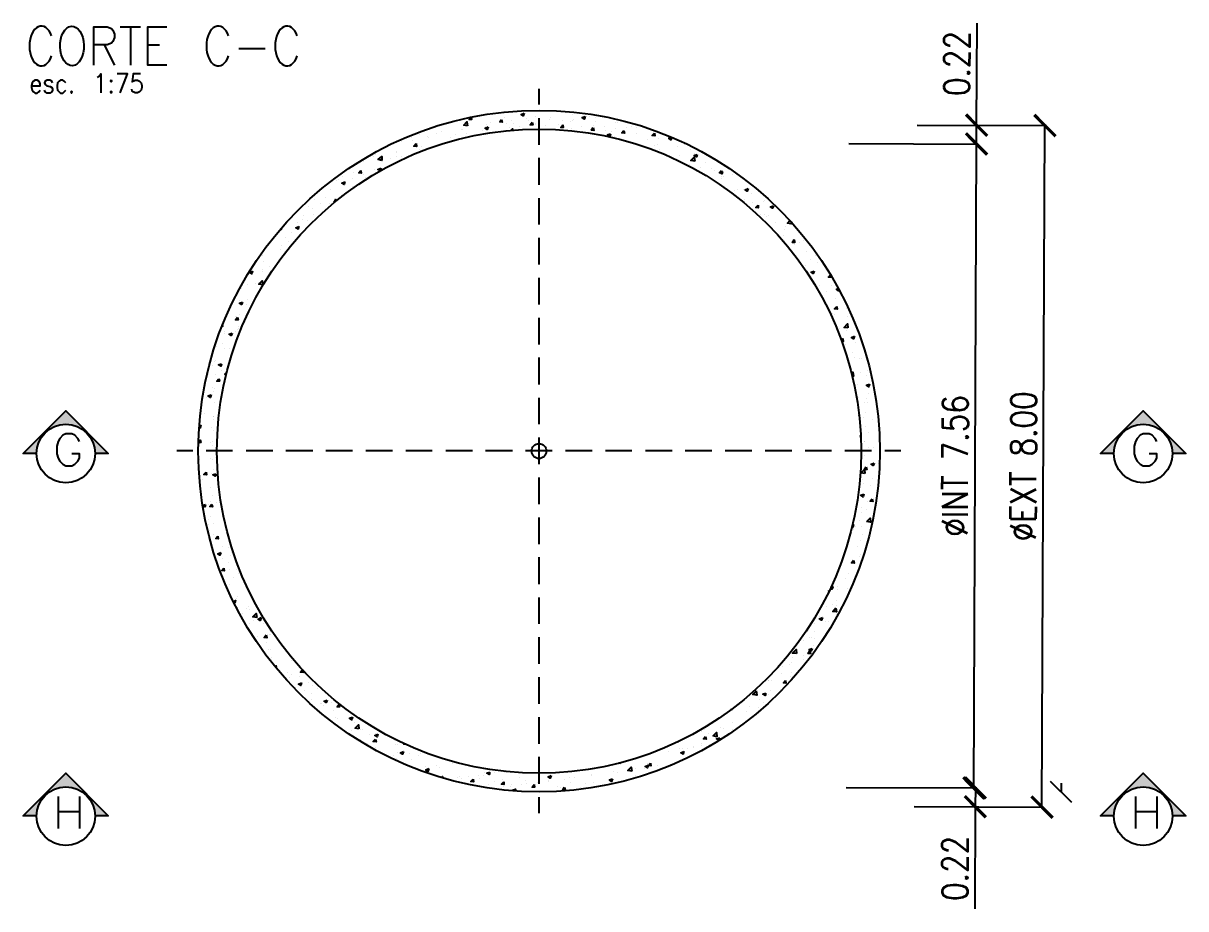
# Model space of a CAD drawing. Extents: x 93 to 1928, y 79 to 574.
# Drawn here: x 1224.5 to 1360.9, y 447.2 to 551.1 of the extents above; entities that cross this region are included whole.
import ezdxf

# ---------------------------------------------------------------- set-up
doc = ezdxf.new("R2010")
doc.units = 0
doc.header["$MEASUREMENT"] = 0
for name, color, linetype in [('Cotas', 1, 'Continuous'), ('PDF2_00-COTAS-PARCIALES', 4, 'Continuous'), ('PDF2_auxiliar', 1, 'Continuous'), ('PDF2_CORTES', 6, 'Continuous'), ('PDF2_HATCH', 1, 'Continuous')]:
    doc.layers.add(name, color=color, linetype=linetype)
doc.layers.add('PDF2_0', color=7, linetype='Continuous', true_color=0x7fbfff)
doc.styles.add('ROMANS', font='ROMANS.SHX', dxfattribs={"width": 0.85})
doc.dimstyles.new('1.10', dxfattribs={"dimtxt": 3, "dimasz": 2.5, "dimexe": 0.18, "dimexo": 0.0625, "dimgap": 0.85, "dimtad": 1, "dimlfac": 0.1, "dimzin": 0, "dimdsep": 46, "dimtxsty": 'ROMANS', "dimblk": 'ARCHTICK', "dimcen": 0.09, "dimclrd": 256, "dimclre": 256, "dimclrt": 2, "dimadec": 0, "dimazin": 0, "dimtfac": 1, "dimtofl": 0, "dimtmove": 0, "dimatfit": 3, "dimfxl": 15, "dimfxlon": 1, "dimtolj": 1, "dimtzin": 0, "dimarcsym": 0})

# ---------------------------------------------------------------- blocks, each defined once
blk = doc.blocks.new('_ArchTick')
at = {"color": 0, "linetype": 'ByBlock', "const_width": 0.15}
blk.add_lwpolyline([(-0.5, -0.5), (0.5, 0.5)], dxfattribs=at)
blk = doc.blocks.new('*D91')
at = {"layer": 'Cotas', "lineweight": -2, "transparency": 16777216}
for p, q in [((1321.34, 537.04), (1336.52, 536.97)), ((1336.02, 461.4), (1336.34, 536.97)), ((1321.02, 461.46), (1336.2, 461.4))]:
    blk.add_line(p, q, dxfattribs=at)
at = {"layer": 'Defpoints', "color": 0, "transparency": 16777216}
for p in [(1287.72, 537.18), (1336.34, 536.97), (1287.4, 461.61)]:
    blk.add_point(p, dxfattribs=at)
at = {"layer": 'Cotas', "lineweight": -2, "transparency": 16777216, "xscale": 2.5, "yscale": 2.5, "zscale": 2.5}
for p, rotation in [((1336.34, 536.97), 89.75529367230575), ((1336.02, 461.4), 269.7552936723058)]:
    blk.add_blockref('_ArchTick', p, dxfattribs=dict(at, rotation=rotation))
at = {"layer": 'Cotas', "color": 2, "transparency": 16777216, "insert": (1333.83, 499.2), "char_height": 3, "attachment_point": 5, "rotation": 89.7553, "style": 'ROMANS'}
blk.add_mtext('\\A1;ØINT 7.56', dxfattribs=at)
blk = doc.blocks.new('*D92')
at = {"layer": 'Cotas', "lineweight": -2, "transparency": 16777216}
for p, q in [((1329.36, 539.2), (1344.54, 539.14)), ((1344.02, 459.16), (1344.36, 539.14)), ((1329.02, 459.23), (1344.2, 459.16))]:
    blk.add_line(p, q, dxfattribs=at)
at = {"layer": 'Defpoints', "color": 0, "transparency": 16777216}
for p in [(1287.73, 539.38), (1344.36, 539.14), (1287.39, 459.41)]:
    blk.add_point(p, dxfattribs=at)
at = {"layer": 'Cotas', "lineweight": -2, "transparency": 16777216, "xscale": 2.5, "yscale": 2.5, "zscale": 2.5}
for p, rotation in [((1344.36, 539.14), 89.75529367230553), ((1344.02, 459.16), 269.7552936723055)]:
    blk.add_blockref('_ArchTick', p, dxfattribs=dict(at, rotation=rotation))
at = {"layer": 'Cotas', "color": 2, "transparency": 16777216, "insert": (1341.84, 499.16), "char_height": 3, "attachment_point": 5, "rotation": 89.7553, "style": 'ROMANS'}
blk.add_mtext('\\A1;ØEXT 8.00', dxfattribs=at)
blk = doc.blocks.new('*D89')
at = {"layer": 'Cotas', "lineweight": -2, "transparency": 16777216}
for p, q in [((1336.08, 461.4), (1336.38, 461.4)), ((1336.2, 461.4), (1336.19, 459.2)), ((1336.07, 459.2), (1336.37, 459.2)), ((1336.19, 459.2), (1336.14, 447.23))]:
    blk.add_line(p, q, dxfattribs=at)
at = {"layer": 'Defpoints', "color": 0, "transparency": 16777216}
for p in [(1336.02, 461.4), (1336.01, 459.2), (1336.19, 459.2)]:
    blk.add_point(p, dxfattribs=at)
at = {"layer": 'Cotas', "lineweight": -2, "transparency": 16777216, "xscale": 2.5, "yscale": 2.5, "zscale": 2.5}
for p, rotation in [((1336.2, 461.4), 89.75529367231326), ((1336.19, 459.2), 269.7552936723132)]:
    blk.add_blockref('_ArchTick', p, dxfattribs=dict(at, rotation=rotation))
at = {"layer": 'Cotas', "color": 2, "transparency": 16777216, "insert": (1333.81, 451.97), "char_height": 3, "attachment_point": 5, "rotation": 89.7553, "style": 'ROMANS'}
blk.add_mtext('\\A1;0.22', dxfattribs=at)
blk = doc.blocks.new('*D90')
at = {"layer": 'Cotas', "lineweight": -2, "transparency": 16777216}
for p, q in [((1336.35, 539.17), (1336.4, 551.14)), ((1336.35, 539.17), (1336.17, 539.17)), ((1336.34, 536.97), (1336.35, 539.17)), ((1336.34, 536.97), (1336.16, 536.97))]:
    blk.add_line(p, q, dxfattribs=at)
at = {"layer": 'Defpoints', "color": 0, "transparency": 16777216}
for p in [(1336.35, 539.17), (1336.35, 539.17), (1336.34, 536.97)]:
    blk.add_point(p, dxfattribs=at)
at = {"layer": 'Cotas', "lineweight": -2, "transparency": 16777216, "xscale": 2.5, "yscale": 2.5, "zscale": 2.5}
for p, rotation in [((1336.35, 539.17), 89.7552936723013), ((1336.34, 536.97), 269.7552936723013)]:
    blk.add_blockref('_ArchTick', p, dxfattribs=dict(at, rotation=rotation))
at = {"layer": 'Cotas', "color": 2, "transparency": 16777216, "insert": (1334.03, 546.42), "char_height": 3, "attachment_point": 5, "rotation": 89.7553, "style": 'ROMANS'}
blk.add_mtext('\\A1;0.22', dxfattribs=at)

msp = doc.modelspace()

# ---------------------------------------------------------------- hatches: boundary and pattern name
at = {"layer": 'PDF2_00-COTAS-PARCIALES', "transparency": 33554559}
for points in [[(1231.027, 504.09), (1229.44, 505.646), (1224.455, 500.661), (1226.01, 500.661), (1226.074, 501.296), (1226.233, 501.899), (1226.518, 502.471), (1226.899, 502.979), (1227.376, 503.392), (1227.915, 503.741), (1228.519, 503.963), (1229.122, 504.09), (1229.757, 504.09), (1230.392, 503.963), (1230.964, 503.741), (1231.503, 503.392), (1231.98, 502.979), (1232.361, 502.471), (1232.647, 501.899), (1232.837, 501.296), (1232.869, 500.661), (1234.425, 500.661), (1233.821, 501.296), (1233.186, 501.899), (1232.615, 502.471), (1232.139, 502.979), (1231.694, 503.392), (1231.376, 503.741), (1231.122, 503.963)], [(1357.464, 504.09), (1355.876, 505.646), (1350.891, 500.661), (1352.447, 500.661), (1352.51, 501.296), (1352.669, 501.899), (1352.955, 502.471), (1353.336, 502.979), (1353.812, 503.392), (1354.352, 503.741), (1354.955, 503.963), (1355.559, 504.09), (1356.194, 504.09), (1356.829, 503.963), (1357.432, 503.741), (1357.972, 503.392), (1358.416, 502.979), (1358.797, 502.471), (1359.083, 501.899), (1359.274, 501.296), (1359.337, 500.661), (1360.893, 500.661), (1360.258, 501.296), (1359.623, 501.899), (1359.083, 502.471), (1358.575, 502.979), (1358.13, 503.392), (1357.813, 503.741)], [(1231.027, 461.542), (1229.44, 463.13), (1227.884, 461.542), (1227.534, 461.193), (1227.185, 460.876), (1226.772, 460.431), (1224.455, 458.113), (1226.01, 458.113), (1226.074, 458.748), (1226.233, 459.352), (1226.518, 459.923), (1226.899, 460.431), (1227.376, 460.876), (1227.915, 461.193), (1228.519, 461.415), (1229.122, 461.542), (1229.757, 461.542), (1230.392, 461.415), (1230.964, 461.193), (1231.503, 460.876), (1231.98, 460.431), (1232.361, 459.923), (1232.647, 459.352), (1232.837, 458.748), (1232.869, 458.113), (1234.425, 458.113), (1233.821, 458.748), (1233.186, 459.352), (1232.615, 459.923), (1232.139, 460.431), (1231.376, 461.193), (1231.122, 461.415)], [(1359.083, 459.923), (1355.876, 463.13), (1354.32, 461.542), (1353.971, 461.193), (1353.622, 460.876), (1353.209, 460.431), (1350.891, 458.113), (1352.447, 458.113), (1352.51, 458.748), (1352.669, 459.352), (1352.955, 459.923), (1353.336, 460.431), (1353.812, 460.876), (1354.352, 461.193), (1354.955, 461.415), (1355.559, 461.542), (1356.194, 461.542), (1356.829, 461.415), (1357.432, 461.193), (1357.972, 460.876), (1358.416, 460.431), (1358.797, 459.923), (1359.083, 459.352), (1359.274, 458.748), (1359.337, 458.113), (1360.893, 458.113), (1360.258, 458.748), (1359.623, 459.352)]]:
    msp.add_hatch(color=256, dxfattribs=at).paths.add_polyline_path(points)

# ---------------------------------------------------------------- linework, layer by layer
at = {"layer": 'PDF2_0', "color": 5, "lineweight": 25}
msp.add_lwpolyline([(1344.985, 462.209), (1347.494, 459.733)], dxfattribs=at)
at = {"layer": 'PDF2_0', "color": 2, "lineweight": 25}
msp.add_lwpolyline([(1346.255, 461.955), (1346.255, 460.971)], dxfattribs=at)
at = {"layer": 'PDF2_00-COTAS-PARCIALES', "color": 7, "lineweight": 25}
for points in [[(1232.742, 546.225), (1232.742, 550.734), (1234.298, 550.734), (1234.806, 550.512), (1234.964, 550.321), (1235.155, 549.876), (1235.155, 549.464), (1234.964, 549.019), (1234.806, 548.797), (1234.298, 548.606), (1232.742, 548.606)], [(1235.822, 550.734), (1238.235, 550.734)], [(1237.028, 550.734), (1237.028, 546.225)], [(1241.315, 546.225), (1239.092, 546.225), (1239.092, 550.734), (1241.315, 550.734)], [(1233.948, 548.606), (1235.155, 546.225)], [(1239.092, 548.606), (1240.458, 548.606)], [(1249.761, 548.162), (1252.841, 548.162)]]:
    msp.add_lwpolyline(points, dxfattribs=at)
at = {"layer": 'PDF2_00-COTAS-PARCIALES', "lineweight": 25}
for points in [[(1225.407, 543.812), (1226.423, 543.812), (1226.423, 544.034), (1226.36, 544.256), (1226.264, 544.352), (1226.106, 544.479), (1225.852, 544.479), (1225.661, 544.352), (1225.502, 544.161), (1225.407, 543.812), (1225.407, 543.621), (1225.502, 543.304), (1225.661, 543.082), (1225.852, 542.955), (1226.106, 542.955), (1226.264, 543.082), (1226.423, 543.304)], [(1227.884, 544.161), (1227.82, 544.352), (1227.566, 544.479), (1227.28, 544.479), (1227.026, 544.352), (1226.963, 544.161), (1227.026, 543.939), (1227.217, 543.812), (1227.63, 543.717), (1227.82, 543.621), (1227.884, 543.399), (1227.884, 543.304), (1227.82, 543.082), (1227.566, 542.955), (1227.28, 542.955), (1227.026, 543.082), (1226.963, 543.304)], [(1229.44, 544.161), (1229.249, 544.352), (1229.09, 544.479), (1228.836, 544.479), (1228.678, 544.352), (1228.487, 544.161), (1228.424, 543.812), (1228.424, 543.621), (1228.487, 543.304), (1228.678, 543.082), (1228.836, 542.955), (1229.09, 542.955), (1229.249, 543.082), (1229.44, 543.304)], [(1233.155, 544.796), (1233.313, 544.891), (1233.567, 545.209), (1233.567, 542.986)], [(1235.822, 542.986), (1236.679, 545.209), (1235.472, 545.209)], [(1238.203, 545.209), (1237.346, 545.209), (1237.251, 544.256), (1237.346, 544.352), (1237.6, 544.479), (1237.854, 544.479), (1238.108, 544.352), (1238.298, 544.161), (1238.362, 543.844), (1238.362, 543.621), (1238.298, 543.304), (1238.108, 543.082), (1237.854, 542.986), (1237.6, 542.986), (1237.346, 543.082), (1237.251, 543.177), (1237.187, 543.399)], [(1226.01, 500.661), (1224.455, 500.661), (1229.44, 505.646), (1234.425, 500.661), (1232.869, 500.661)], [(1352.447, 500.661), (1350.891, 500.661), (1355.876, 505.646), (1360.893, 500.661), (1359.337, 500.661)], [(1226.01, 458.113), (1224.455, 458.113), (1229.44, 463.13), (1234.425, 458.113), (1232.869, 458.113)], [(1352.447, 458.113), (1350.891, 458.113), (1355.876, 463.13), (1360.893, 458.113), (1359.337, 458.113)]]:
    msp.add_lwpolyline(points, dxfattribs=at)
for points in [[(1234.774, 544.479), (1234.679, 544.352), (1234.774, 544.256), (1234.869, 544.352)], [(1230.106, 543.177), (1230.043, 543.082), (1230.106, 542.955), (1230.202, 543.082)], [(1234.774, 543.177), (1234.679, 543.082), (1234.774, 542.986), (1234.869, 543.082)]]:
    msp.add_lwpolyline(points, close=True, dxfattribs=at)
at = {"layer": 'PDF2_00-COTAS-PARCIALES', "color": 6, "lineweight": 25}
for points in [[(1231.059, 502.058), (1230.868, 502.407), (1230.519, 502.788), (1230.17, 502.947), (1229.44, 502.947), (1229.09, 502.788), (1228.741, 502.407), (1228.551, 502.058), (1228.392, 501.518), (1228.392, 500.629), (1228.551, 500.089), (1228.741, 499.74), (1229.09, 499.391), (1229.44, 499.2), (1230.17, 499.2), (1230.519, 499.391), (1230.868, 499.74), (1231.059, 500.089), (1231.059, 500.629), (1230.17, 500.629)], [(1357.495, 502.058), (1357.305, 502.407), (1356.956, 502.788), (1356.606, 502.947), (1355.876, 502.947), (1355.527, 502.788), (1355.178, 502.407), (1354.987, 502.058), (1354.828, 501.518), (1354.828, 500.629), (1354.987, 500.089), (1355.178, 499.74), (1355.527, 499.391), (1355.876, 499.2), (1356.606, 499.2), (1356.956, 499.391), (1357.305, 499.74), (1357.495, 500.089), (1357.495, 500.629), (1356.606, 500.629)], [(1228.551, 460.399), (1228.551, 456.653)], [(1231.059, 460.399), (1231.059, 456.653)], [(1354.987, 460.399), (1354.987, 456.653)], [(1357.495, 460.399), (1357.495, 456.653)], [(1228.551, 458.621), (1231.059, 458.621)], [(1354.987, 458.621), (1357.495, 458.621)]]:
    msp.add_lwpolyline(points, dxfattribs=at)
at = {"layer": 'PDF2_00-COTAS-PARCIALES', "lineweight": 25}
for centre in [(1229.455, 500.645), (1355.892, 500.645), (1229.455, 458.097), (1355.892, 458.097)]:
    msp.add_circle(centre, 3.445, dxfattribs=at)
at = {"layer": 'PDF2_00-COTAS-PARCIALES', "color": 7, "lineweight": 25}
for centre, major_axis, ratio, start_param, end_param in [((1226.578, 548.475), (0.005, 2.332), 0.600742, 5.2437737, 10.47109), ((1230.175, 548.475), (-0.03, 2.326), 0.6039149, 0.2334805, 6.5166658), ((1247.344, 548.475), (0.005, 2.332), 0.600742, 5.2437737, 10.47109), ((1255.409, 548.475), (0.005, 2.332), 0.600742, 5.2437738, 10.47109)]:
    msp.add_ellipse(centre, major_axis=major_axis, ratio=ratio, start_param=start_param, end_param=end_param, dxfattribs=at)
at = {"layer": 'PDF2_auxiliar', "lineweight": 25}
for points in [[(1284.974, 543.463), (1284.974, 541.589)], [(1284.974, 540.002), (1284.974, 536.89)], [(1284.974, 535.334), (1284.974, 532.191)], [(1284.974, 530.635), (1284.974, 527.523)], [(1284.974, 525.967), (1284.974, 522.824)], [(1284.974, 521.268), (1284.974, 518.156)], [(1284.974, 516.569), (1284.974, 513.457)], [(1284.974, 511.901), (1284.974, 508.758)], [(1284.974, 507.202), (1284.974, 504.09)], [(1284.974, 502.534), (1284.974, 499.391)], [(1244.363, 500.947), (1242.49, 500.947)], [(1249.031, 500.947), (1245.919, 500.947)], [(1253.73, 500.947), (1250.618, 500.947)], [(1258.429, 500.947), (1255.286, 500.947)], [(1263.097, 500.947), (1259.985, 500.947)], [(1267.796, 500.947), (1264.653, 500.947)], [(1272.464, 500.947), (1269.352, 500.947)], [(1277.163, 500.947), (1274.051, 500.947)], [(1281.862, 500.947), (1278.719, 500.947)], [(1286.53, 500.947), (1283.418, 500.947)], [(1291.229, 500.947), (1288.086, 500.947)], [(1295.897, 500.947), (1292.785, 500.947)], [(1300.596, 500.947), (1297.484, 500.947)], [(1305.263, 500.947), (1302.152, 500.947)], [(1309.963, 500.947), (1306.851, 500.947)], [(1314.662, 500.947), (1311.519, 500.947)], [(1319.33, 500.947), (1316.218, 500.947)], [(1324.029, 500.947), (1320.885, 500.947)], [(1327.458, 500.947), (1325.585, 500.947)], [(1284.974, 497.835), (1284.974, 494.723)], [(1284.974, 493.136), (1284.974, 490.024)], [(1284.974, 488.468), (1284.974, 485.325)], [(1284.974, 483.769), (1284.974, 480.657)], [(1284.974, 479.101), (1284.974, 475.958)], [(1284.974, 474.402), (1284.974, 471.29)], [(1284.974, 469.703), (1284.974, 466.591)], [(1284.974, 465.035), (1284.974, 461.892)], [(1284.974, 460.336), (1284.974, 458.462)]]:
    msp.add_lwpolyline(points, dxfattribs=at)
msp.add_circle((1284.99, 500.931), 0.873, dxfattribs=at)
at = {"layer": 'PDF2_CORTES', "lineweight": 25}
for radius in [39.992, 37.801]:
    msp.add_circle((1284.99, 500.931), radius, dxfattribs=at)
at = {"layer": 'PDF2_HATCH', "lineweight": 25}
for points in [[(1279.64, 540.478), (1279.64, 540.478)], [(1287.514, 540.732), (1287.514, 540.732)], [(1288.911, 540.478), (1288.911, 540.478)], [(1276.623, 539.652), (1276.623, 539.652)], [(1277.734, 540.224), (1277.734, 540.224)], [(1278.242, 540.224), (1278.242, 540.224)], [(1278.655, 539.081), (1278.655, 539.081)], [(1278.782, 539.208), (1278.782, 539.208)], [(1279.29, 539.525), (1279.29, 539.525)], [(1280.91, 540.097), (1280.91, 540.097)], [(1281.227, 539.43), (1281.227, 539.43)], [(1281.703, 539.716), (1281.703, 539.716)], [(1281.957, 539.43), (1281.957, 539.43)], [(1282.719, 539.081), (1282.719, 539.081)], [(1283.577, 540.002), (1283.577, 540.002)], [(1283.736, 539.748), (1283.736, 539.748)], [(1284.625, 540.224), (1284.625, 540.224)], [(1284.625, 539.335), (1284.625, 539.335)], [(1284.625, 539.303), (1284.625, 539.303)], [(1285.799, 539.113), (1285.799, 539.113)], [(1286.244, 539.875), (1286.244, 539.875)], [(1286.339, 540.129), (1286.339, 540.129)], [(1287.292, 539.208), (1287.292, 539.208)], [(1287.768, 539.748), (1287.768, 539.748)], [(1288.721, 539.621), (1288.721, 539.621)], [(1288.911, 539.748), (1288.911, 539.748)], [(1289.038, 539.906), (1289.038, 539.906)], [(1289.959, 539.081), (1289.959, 539.081)], [(1290.911, 540.16), (1290.911, 540.16)], [(1291.356, 539.144), (1291.356, 539.144)], [(1291.578, 539.652), (1291.578, 539.652)], [(1291.642, 540.129), (1291.642, 540.129)], [(1292.626, 538.986), (1292.626, 538.986)], [(1293.96, 539.525), (1293.96, 539.525)], [(1294.245, 539.525), (1294.245, 539.525)], [(1295.897, 539.017), (1295.897, 539.017)], [(1270.019, 537.715), (1270.019, 537.715)], [(1270.971, 538.033), (1270.971, 538.033)], [(1271.892, 537.906), (1271.892, 537.906)], [(1272.019, 537.684), (1272.019, 537.684)], [(1272.94, 538.223), (1272.94, 538.223)], [(1273.543, 538.382), (1273.543, 538.382)], [(1274.559, 537.779), (1274.559, 537.779)], [(1275.162, 538.096), (1275.162, 538.096)], [(1275.861, 538.732), (1275.861, 538.732)], [(1276.052, 538.732), (1276.052, 538.732)], [(1276.433, 538.255), (1276.433, 538.255)], [(1278.306, 538.509), (1278.306, 538.509)], [(1281.481, 538.922), (1281.481, 538.922)], [(1281.735, 538.605), (1281.862, 538.763), (1281.862, 538.636)], [(1288.848, 538.827), (1288.848, 538.827)], [(1292.753, 538.605), (1292.753, 538.605)], [(1293.547, 538.382), (1293.547, 538.382)], [(1293.896, 537.842), (1293.896, 537.842)], [(1294.023, 538.763), (1294.023, 538.763)], [(1295.293, 538.859), (1295.293, 538.859)], [(1296.468, 538.89), (1296.468, 538.89)], [(1296.468, 538.223), (1296.468, 538.223)], [(1297.96, 538.763), (1297.96, 538.763)], [(1299.008, 537.62), (1299.008, 537.62)], [(1268.876, 537.271), (1268.876, 537.271)], [(1270.114, 537.43), (1270.114, 537.43)], [(1270.908, 536.382), (1270.908, 536.382)], [(1271.225, 536.636), (1271.225, 536.636)], [(1274.813, 537.366), (1274.813, 537.366)], [(1274.813, 537.366), (1274.813, 537.366)], [(1297.738, 537.461), (1297.738, 537.461)], [(1298.595, 536.763), (1298.595, 536.763)], [(1298.945, 536.858), (1298.945, 536.858)], [(1299.167, 536.382), (1299.167, 536.382)], [(1301.263, 536.668), (1301.263, 536.668)], [(1301.548, 537.239), (1301.548, 537.239)], [(1302.088, 536.89), (1302.088, 536.89)], [(1302.723, 536.318), (1302.723, 536.318)], [(1264.399, 534.89), (1264.399, 534.89)], [(1265.415, 535.62), (1265.415, 535.62)], [(1265.573, 535.556), (1265.573, 535.556)], [(1265.796, 535.683), (1265.796, 535.683)], [(1266.653, 534.89), (1266.653, 534.89)], [(1267.542, 535.302), (1267.542, 535.302)], [(1268.241, 535.461), (1268.241, 535.461)], [(1268.304, 536.128), (1268.304, 536.128)], [(1268.304, 536.001), (1268.304, 536.001)], [(1268.812, 535.461), (1268.812, 535.461)], [(1299.58, 535.906), (1299.58, 535.906)], [(1301.485, 535.588), (1301.485, 535.588)], [(1303.295, 535.81), (1303.295, 535.81)], [(1304.025, 535.937), (1304.025, 535.937)], [(1263.16, 533.683), (1263.16, 533.683)], [(1265.732, 534.032), (1265.732, 534.032)], [(1302.66, 534.509), (1302.66, 534.509)], [(1303.993, 534.254), (1303.993, 534.254)], [(1304.565, 534.763), (1304.565, 534.763)], [(1305.2, 534.064), (1305.2, 534.064)], [(1305.613, 533.873), (1305.613, 533.873)], [(1306.502, 534.572), (1306.502, 534.572)], [(1261.192, 532.667), (1261.192, 532.667)], [(1261.477, 532.857), (1261.477, 532.857)], [(1261.922, 533.143), (1261.922, 533.143)], [(1263.097, 532.921), (1263.097, 532.921)], [(1264.399, 533.365), (1264.399, 533.365)], [(1264.589, 533.016), (1264.589, 533.016)], [(1306.406, 533.207), (1306.406, 533.207)], [(1306.438, 532.921), (1306.438, 532.921)], [(1306.66, 533.207), (1306.66, 533.207)], [(1307.645, 533.365), (1307.645, 533.365)], [(1260.493, 531.619), (1260.493, 531.619)], [(1261.763, 530.921), (1261.763, 530.921)], [(1263.097, 532), (1263.097, 532)], [(1307.899, 531.556), (1307.899, 531.556)], [(1308.248, 531.651), (1308.248, 531.651)], [(1308.978, 531.619), (1308.978, 531.619)], [(1309.963, 531.111), (1309.963, 531.111)], [(1257.921, 529.65), (1257.921, 529.65)], [(1258.27, 530.698), (1258.27, 530.698)], [(1258.366, 529.396), (1258.366, 529.396)], [(1258.62, 530.508), (1258.62, 530.508)], [(1259.35, 530.031), (1259.35, 530.031)], [(1259.89, 530.698), (1259.89, 530.698)], [(1260.43, 529.968), (1260.43, 529.968)], [(1260.938, 530.571), (1260.938, 530.571)], [(1260.969, 530.127), (1260.938, 530.158), (1261.16, 530.444), (1261.192, 530.317)], [(1309.105, 530.476), (1309.105, 530.476)], [(1310.09, 530.095), (1310.09, 530.095)], [(1311.328, 530.254), (1311.328, 530.254)], [(1311.487, 530.317), (1311.487, 530.317)], [(1257.286, 528.158), (1257.286, 528.158)], [(1257.318, 528.539), (1257.318, 528.539)], [(1258.556, 528.73), (1258.556, 528.73)], [(1311.01, 528.73), (1311.01, 528.73)], [(1311.423, 528.666), (1311.423, 528.666)], [(1311.646, 528.444), (1311.646, 528.444)], [(1311.9, 528.539), (1311.9, 528.539)], [(1254.619, 526.983), (1254.746, 526.983), (1254.714, 527.11)], [(1255.286, 527.618), (1255.286, 527.618)], [(1256.651, 527.777), (1256.651, 527.777)], [(1257.254, 526.729), (1257.254, 526.729)], [(1257.858, 527.968), (1257.858, 527.968)], [(1312.693, 527.777), (1312.693, 527.777)], [(1313.741, 526.983), (1313.741, 526.983)], [(1313.9, 527.301), (1313.9, 527.301)], [(1314.567, 527.872), (1314.598, 527.618), (1314.154, 527.682), (1314.44, 527.999)], [(1315.011, 527.142), (1315.011, 527.142)], [(1253.635, 525.713), (1253.635, 525.713)], [(1255.222, 525.967), (1255.222, 525.967)], [(1255.635, 525.554), (1255.635, 525.554)], [(1255.984, 526.571), (1255.984, 526.571)], [(1256.302, 525.618), (1256.302, 525.618)], [(1313.709, 526.253), (1313.709, 526.253)], [(1313.836, 525.65), (1313.836, 525.65)], [(1315.011, 525.427), (1314.725, 525.427), (1314.948, 525.713), (1315.011, 525.396)], [(1315.583, 525.427), (1315.583, 525.427)], [(1315.996, 525.681), (1315.996, 525.681)], [(1252.555, 523.935), (1252.555, 523.935)], [(1254.682, 524.602), (1254.682, 524.602)], [(1254.714, 525.046), (1254.714, 525.046)], [(1255.159, 524.316), (1255.159, 524.316)], [(1314.916, 525.142), (1314.916, 525.142)], [(1316.377, 524.348), (1316.377, 524.348)], [(1252.65, 523.173), (1252.65, 523.173)], [(1253.381, 522.633), (1253.381, 522.633)], [(1316.313, 522.697), (1316.313, 522.697)], [(1316.821, 523.395), (1316.821, 523.395)], [(1317.424, 523.872), (1317.424, 523.872)], [(1317.678, 523.014), (1317.678, 523.014)], [(1252.492, 522.252), (1252.492, 522.252)], [(1252.523, 522.062), (1252.523, 522.062)], [(1316.059, 522.443), (1316.059, 522.443)], [(1317.361, 522.062), (1317.361, 522.062)], [(1318.726, 522.347), (1318.726, 522.347)], [(1318.821, 521.395), (1318.821, 521.395)], [(1319.266, 521.554), (1319.298, 521.331), (1318.98, 521.363), (1319.202, 521.617)], [(1250.047, 520.061), (1250.047, 520.061)], [(1250.809, 520.474), (1250.809, 520.474)], [(1251.666, 520.633), (1251.666, 520.633)], [(1252.047, 520.665), (1252.047, 520.665)], [(1252.46, 520.601), (1252.46, 520.601)], [(1317.932, 520.347), (1317.932, 520.347)], [(1319.361, 520.347), (1319.361, 520.347)], [(1319.52, 520.919), (1319.52, 520.919)], [(1320.187, 519.903), (1320.155, 519.744), (1319.901, 519.934), (1320.123, 520.03)], [(1249.856, 518.601), (1249.856, 518.601)], [(1250.745, 518.696), (1250.745, 518.696)], [(1318.758, 519.712), (1318.758, 519.712)], [(1319.774, 518.791), (1319.774, 518.791)], [(1249.793, 518.22), (1249.793, 518.22)], [(1250.682, 518.093), (1250.682, 518.093)], [(1318.694, 518.061), (1318.694, 518.061)], [(1319.457, 517.14), (1319.457, 517.14)], [(1319.711, 517.553), (1319.711, 517.553)], [(1321.044, 517.68), (1321.044, 517.68)], [(1247.76, 515.616), (1247.888, 515.584), (1247.856, 515.838)], [(1249.412, 516.727), (1249.412, 516.727)], [(1249.793, 516.95), (1249.793, 516.95)], [(1250.682, 516.886), (1250.682, 516.886)], [(1319.711, 516.981), (1319.711, 516.981)], [(1321.139, 516.696), (1321.139, 516.696)], [(1248.11, 514.981), (1248.11, 514.981)], [(1248.11, 514.759), (1248.11, 514.759)], [(1249.348, 514.918), (1249.348, 514.918)], [(1249.57, 515.235), (1249.57, 515.235)], [(1249.697, 515.521), (1249.697, 515.521)], [(1249.729, 515.299), (1249.729, 515.299)], [(1320.06, 515.14), (1320.06, 515.14)], [(1320.282, 515.267), (1320.282, 515.267)], [(1321.076, 515.045), (1321.076, 515.045)], [(1247.125, 513.266), (1247.125, 513.266)], [(1247.856, 513.616), (1247.856, 513.616)], [(1320.473, 513.933), (1320.631, 514.124), (1320.695, 513.806), (1320.504, 513.838)], [(1320.727, 513.489), (1320.727, 513.489)], [(1321.012, 513.393), (1321.012, 513.393)], [(1322.124, 513.711), (1322.124, 513.711)], [(1246.776, 512.79), (1246.776, 512.79)], [(1248.046, 512.949), (1248.046, 512.949)], [(1248.713, 512.981), (1248.713, 512.981)], [(1321.743, 512.473), (1321.743, 512.473)], [(1322.06, 511.901), (1322.06, 511.901)], [(1322.632, 511.742), (1322.632, 511.742)], [(1322.822, 511.806), (1322.822, 511.806)], [(1246.713, 510.98), (1246.713, 510.98)], [(1246.871, 511.393), (1246.871, 511.393)], [(1247.062, 511.615), (1247.062, 511.615)], [(1247.729, 510.44), (1247.729, 510.44)], [(1323.489, 510.44), (1323.489, 510.44)], [(1246.141, 509.869), (1246.141, 509.869)], [(1246.998, 509.932), (1246.998, 509.932)], [(1247.316, 509.234), (1247.316, 509.234)], [(1248.269, 509.932), (1248.11, 509.964), (1248.332, 510.186)], [(1321.679, 509.996), (1321.838, 510.186), (1321.901, 509.71), (1321.743, 509.71)], [(1322.663, 510.186), (1322.663, 510.186)], [(1323.426, 509.837), (1323.426, 509.837)], [(1246.649, 508.408), (1246.649, 508.408)], [(1246.744, 507.9), (1246.744, 507.9)], [(1246.935, 508.281), (1246.935, 508.281)], [(1322.409, 508.758), (1322.409, 508.758)], [(1323.426, 508.758), (1323.426, 508.758)], [(1323.616, 507.646), (1323.616, 507.646)], [(1245.982, 507.265), (1245.982, 507.265)], [(1246.871, 506.598), (1246.871, 506.598)], [(1322.473, 507.265), (1322.473, 507.265)], [(1323.171, 506.662), (1323.171, 506.662)], [(1323.394, 507.107), (1323.394, 507.107)], [(1323.521, 506.598), (1323.521, 506.598)], [(1324.442, 506.821), (1324.442, 506.821)], [(1245.76, 505.328), (1245.76, 505.328)], [(1246.808, 504.947), (1246.808, 504.947)], [(1246.84, 505.043), (1246.84, 505.043)], [(1322.536, 505.138), (1322.568, 505.17), (1322.536, 505.074)], [(1322.6, 505.392), (1322.6, 505.392)], [(1323.108, 504.852), (1323.108, 504.852)], [(1323.33, 505.424), (1323.33, 505.424)], [(1245.093, 503.836), (1245.316, 503.931), (1245.22, 503.614), (1245.062, 503.709)], [(1246.522, 503.741), (1246.522, 503.741)], [(1246.84, 504.662), (1246.84, 504.662)], [(1323.267, 503.773), (1323.267, 503.773)], [(1324.124, 504.63), (1324.124, 504.63)], [(1244.998, 501.963), (1245.22, 502.217), (1245.284, 501.931), (1244.998, 501.931)], [(1246.744, 503.296), (1246.744, 503.296)], [(1322.727, 502.534), (1322.759, 502.534), (1322.727, 502.757)], [(1323.68, 503.106), (1323.68, 503.106)], [(1245.189, 501.772), (1245.189, 501.772)], [(1246.459, 501.931), (1246.459, 501.931)], [(1246.649, 502.058), (1246.649, 502.058)], [(1246.681, 501.613), (1246.681, 501.613)], [(1323.171, 502.058), (1323.171, 502.058)], [(1323.203, 502.09), (1323.203, 502.09)], [(1323.616, 501.328), (1323.616, 501.328)], [(1324.219, 501.391), (1324.219, 501.391)], [(1245.125, 499.962), (1245.125, 499.962)], [(1246.459, 500.121), (1246.459, 500.121)], [(1246.617, 499.962), (1246.617, 499.962)], [(1247.03, 500.216), (1247.03, 500.216)], [(1323.14, 500.439), (1323.14, 500.439)], [(1324.219, 499.581), (1324.219, 499.581)], [(1324.823, 499.423), (1324.823, 499.423)], [(1245.728, 498.248), (1245.728, 498.248)], [(1246.554, 498.279), (1246.554, 498.279)], [(1246.84, 498.724), (1246.84, 498.724)], [(1323.076, 498.788), (1323.076, 498.788)], [(1245.474, 497.581), (1245.474, 497.581)], [(1322.917, 497.613), (1322.917, 497.613)], [(1323.013, 497.105), (1323.013, 497.105)], [(1323.87, 496.851), (1323.87, 496.851)], [(1324.156, 497.771), (1324.156, 497.771)], [(1246.49, 496.628), (1246.49, 496.628)], [(1246.617, 495.739), (1246.617, 495.739)], [(1322.854, 495.803), (1322.854, 495.803)], [(1322.949, 495.454), (1322.949, 495.454)], [(1245.57, 494.374), (1245.57, 494.374)], [(1246.236, 494.723), (1246.236, 494.723)], [(1246.427, 494.977), (1246.427, 494.977)], [(1247.189, 494.914), (1247.189, 494.914)], [(1247.506, 494.882), (1247.506, 494.882)], [(1322.854, 494.31), (1322.854, 494.31)], [(1323.426, 494.088), (1323.426, 494.088)], [(1323.584, 494.977), (1323.584, 494.977)], [(1246.173, 492.913), (1246.173, 492.913)], [(1246.395, 493.294), (1246.395, 493.294)], [(1322.568, 492.755), (1322.568, 492.755)], [(1322.886, 493.771), (1322.886, 493.771)], [(1323.457, 492.691), (1323.838, 493.072), (1323.902, 492.596), (1323.457, 492.659)], [(1246.173, 492.374), (1246.173, 492.374)], [(1246.332, 491.643), (1246.332, 491.643)], [(1246.744, 491.199), (1246.744, 491.199)], [(1246.808, 492.405), (1246.808, 492.405)], [(1321.743, 492.215), (1321.901, 492.278), (1321.806, 491.961), (1321.679, 492.024)], [(1321.901, 491.77), (1321.901, 491.77)], [(1322.092, 492.12), (1322.092, 492.12)], [(1322.822, 492.12), (1322.822, 492.12)], [(1322.759, 490.468), (1322.759, 490.468)], [(1322.949, 491.104), (1322.949, 491.104)], [(1247.888, 489.706), (1247.888, 489.706)], [(1248.586, 489.643), (1248.586, 489.643)], [(1248.777, 488.659), (1248.777, 488.659)], [(1248.935, 489.04), (1248.935, 489.04)], [(1320.885, 489.23), (1320.885, 489.23)], [(1322.378, 489.77), (1322.378, 489.77)], [(1322.632, 488.595), (1322.632, 488.595)], [(1322.727, 488.786), (1322.727, 488.786)], [(1247.284, 487.674), (1247.284, 487.674)], [(1247.792, 488.309), (1247.792, 488.309)], [(1248.523, 487.833), (1248.523, 487.833)], [(1320.663, 488.151), (1320.663, 488.151)], [(1248.713, 487.008), (1248.713, 487.008)], [(1249.126, 486.118), (1249.126, 486.118)], [(1249.539, 487.039), (1249.539, 487.039)], [(1249.729, 486.563), (1249.729, 486.563)], [(1319.647, 485.896), (1319.647, 485.896)], [(1320.06, 486.753), (1320.06, 486.753)], [(1320.981, 485.991), (1320.981, 485.991)], [(1321.33, 486.626), (1321.33, 486.626)], [(1248.586, 484.499), (1248.586, 484.499)], [(1248.65, 485.325), (1248.65, 485.325)], [(1318.917, 484.372), (1319.044, 484.372), (1319.012, 484.563)], [(1319.202, 484.912), (1319.457, 485.007), (1319.361, 484.721), (1319.171, 484.848)], [(1319.996, 485.102), (1319.996, 485.102)], [(1319.996, 484.658), (1319.996, 484.658)], [(1321.235, 484.817), (1321.235, 484.817)], [(1249.094, 483.261), (1249.38, 483.388), (1249.285, 483.102), (1249.158, 483.197)], [(1249.507, 483.578), (1249.507, 483.578)], [(1249.634, 483.832), (1249.634, 483.832)], [(1251.094, 483.991), (1251.094, 483.991)], [(1318.917, 484.118), (1318.917, 484.118)], [(1319.933, 483.42), (1319.933, 483.42)], [(1249.634, 482.562), (1249.634, 482.562)], [(1250.237, 481.832), (1250.237, 481.832)], [(1250.713, 482.467), (1250.713, 482.467)], [(1250.904, 482.753), (1250.904, 482.753)], [(1251.063, 482.34), (1251.063, 482.34)], [(1318.694, 482.689), (1318.694, 482.689)], [(1319.457, 482.943), (1319.457, 482.943)], [(1319.838, 482.499), (1319.901, 482.054), (1319.457, 482.118), (1319.838, 482.53)], [(1319.869, 481.768), (1319.869, 481.768)], [(1319.933, 482.848), (1319.933, 482.848)], [(1250.999, 480.657), (1250.999, 480.657)], [(1251.475, 481.006), (1251.475, 481.006)], [(1252.619, 480.721), (1252.619, 480.721)], [(1317.361, 481.451), (1317.361, 481.451)], [(1317.361, 480.689), (1317.361, 480.689)], [(1317.742, 481.324), (1317.742, 481.324)], [(1317.964, 481.578), (1317.964, 481.578)], [(1318.631, 480.879), (1318.631, 480.879)], [(1319.012, 480.911), (1319.012, 480.911)], [(1251.952, 479.165), (1251.952, 479.165)], [(1253.317, 479.451), (1253.317, 479.451)], [(1253.508, 479.355), (1253.508, 479.355)], [(1316.726, 479.07), (1316.726, 479.07)], [(1316.948, 479.038), (1316.948, 479.038)], [(1317.297, 479.768), (1317.297, 479.768)], [(1317.297, 478.911), (1317.297, 478.911)], [(1252.396, 477.736), (1252.396, 477.736)], [(1253, 478.498), (1253, 478.498)], [(1253.254, 477.672), (1253.254, 477.672)], [(1253.476, 477.704), (1253.476, 477.704)], [(1316.059, 478.72), (1316.059, 478.72)], [(1317.234, 478.117), (1317.234, 478.117)], [(1253.603, 476.656), (1253.603, 476.656)], [(1253.603, 476.529), (1253.603, 476.529)], [(1255.953, 476.402), (1255.953, 476.402)], [(1314.725, 476.752), (1314.725, 476.752)], [(1315.996, 476.91), (1315.996, 476.91)], [(1315.996, 476.466), (1315.996, 476.466)], [(1253.825, 475.926), (1253.825, 475.926)], [(1253.984, 475.672), (1254.143, 475.736), (1254.079, 475.545)], [(1255.508, 474.91), (1255.508, 474.91)], [(1257.572, 474.91), (1257.413, 474.942), (1257.477, 475.037)], [(1313.614, 475.609), (1313.614, 475.609)], [(1314.376, 475.926), (1314.376, 475.926)], [(1314.598, 476.085), (1314.598, 476.085)], [(1314.662, 474.942), (1314.662, 474.942)], [(1255.667, 474.37), (1255.667, 474.37)], [(1255.921, 474.719), (1255.921, 474.719)], [(1256.905, 474.529), (1256.905, 474.529)], [(1257.985, 473.735), (1257.985, 473.735)], [(1311.868, 473.989), (1311.868, 473.989)], [(1311.931, 474.053), (1311.931, 474.053)], [(1312.312, 474.053), (1312.312, 474.053)], [(1313.424, 474.783), (1313.424, 474.783)], [(1314.535, 474.434), (1314.535, 474.434)], [(1314.789, 474.497), (1314.789, 474.497)], [(1256.365, 473.195), (1256.365, 473.195)], [(1257.508, 472.814), (1257.508, 472.814)], [(1258.239, 472.433), (1258.239, 472.433)], [(1258.366, 473.386), (1258.366, 473.386)], [(1259.032, 473.068), (1259.032, 473.068)], [(1309.359, 472.084), (1309.359, 472.084)], [(1310.471, 472.783), (1310.534, 472.306), (1310.09, 472.37), (1310.502, 472.783)], [(1311.868, 472.402), (1311.868, 472.402)], [(1312.122, 472.814), (1312.122, 472.814)], [(1313.36, 472.973), (1313.36, 472.973)], [(1257.921, 471.513), (1257.921, 471.513)], [(1257.953, 471.481), (1257.921, 471.513)], [(1258.302, 471.735), (1258.302, 471.735)], [(1259.35, 471.259), (1259.35, 471.259)], [(1259.413, 471.322), (1259.413, 471.322)], [(1259.667, 471.1), (1259.667, 471.1)], [(1260.588, 471.417), (1260.588, 471.417)], [(1309.74, 470.941), (1309.74, 470.941)], [(1310.788, 470.846), (1310.788, 470.846)], [(1310.883, 471.735), (1310.883, 471.735)], [(1311.36, 471.481), (1311.36, 471.481)], [(1260.842, 470.433), (1260.842, 470.433)], [(1261.16, 469.703), (1261.16, 469.703)], [(1261.319, 469.576), (1261.319, 469.576)], [(1306.724, 470.052), (1306.724, 470.052)], [(1307.454, 470.592), (1307.486, 470.592)], [(1307.486, 470.592), (1307.486, 470.592)], [(1307.645, 470.433), (1307.645, 470.433)], [(1309.296, 470.401), (1309.296, 470.401)], [(1263.001, 468.147), (1263.001, 468.147)], [(1263.351, 469.131), (1263.351, 469.131)], [(1264.018, 468.306), (1264.018, 468.306)], [(1264.272, 468.306), (1264.272, 468.306)], [(1304.057, 468.02), (1304.057, 468.02)], [(1304.438, 468.21), (1304.438, 468.21)], [(1306.311, 468.464), (1306.311, 468.464)], [(1306.66, 468.401), (1306.66, 468.401)], [(1307.677, 469.068), (1307.677, 469.068)], [(1307.74, 468.274), (1307.74, 468.274)], [(1263.287, 467.448), (1263.287, 467.448)], [(1264.049, 467.099), (1264.049, 467.099)], [(1265.065, 467.639), (1265.065, 467.639)], [(1265.827, 467.766), (1265.827, 467.766)], [(1266.97, 467.575), (1266.97, 467.575)], [(1267.987, 467.004), (1267.987, 467.004)], [(1269.447, 466.496), (1269.13, 466.527), (1269.193, 466.623)], [(1301.39, 466.75), (1301.39, 466.75)], [(1304.057, 466.623), (1304.057, 466.623)], [(1304.851, 467.766), (1304.851, 467.766)], [(1264.843, 466.591), (1264.843, 466.591)], [(1265.764, 466.115), (1265.764, 466.115)], [(1268.145, 466.496), (1268.145, 466.496)], [(1268.336, 466.496), (1268.336, 466.496)], [(1268.368, 465.543), (1268.368, 465.543)], [(1269.828, 465.448), (1269.828, 465.448)], [(1271.035, 465.448), (1271.035, 465.448)], [(1298.691, 465.67), (1298.691, 465.67)], [(1298.913, 465.67), (1298.913, 465.67)], [(1299.77, 466.178), (1299.77, 466.178)], [(1300.215, 465.67), (1300.215, 465.67)], [(1301.485, 466.019), (1301.485, 466.019)], [(1301.866, 466.083), (1301.866, 466.083)], [(1302.437, 466.051), (1302.437, 466.051)], [(1303.104, 466.242), (1303.104, 466.242)], [(1303.136, 466.178), (1303.136, 466.178)], [(1304.025, 466.369), (1304.025, 466.369)], [(1305.009, 466.496), (1305.009, 466.496)], [(1267.923, 465.194), (1267.923, 465.194)], [(1268.304, 464.813), (1268.304, 464.813)], [(1270.05, 464.749), (1270.05, 464.749)], [(1270.844, 465.162), (1270.844, 465.162)], [(1271.67, 463.892), (1271.67, 463.892)], [(1272.908, 464.051), (1272.908, 464.051)], [(1274.813, 464.305), (1274.813, 464.305)], [(1275.925, 464.21), (1275.925, 464.21)], [(1294.277, 464.337), (1294.531, 464.305), (1294.531, 464.4)], [(1295.039, 464.432), (1295.039, 464.432)], [(1297.294, 465.162), (1297.294, 465.162)], [(1297.706, 464.305), (1297.706, 464.305)], [(1298.849, 464.019), (1298.849, 464.019)], [(1300.374, 464.178), (1300.374, 464.178)], [(1273.321, 463.829), (1273.321, 463.829)], [(1273.575, 462.622), (1273.67, 462.749), (1273.702, 462.59)], [(1275.385, 462.654), (1275.385, 462.654)], [(1275.702, 462.749), (1275.702, 462.749)], [(1275.861, 462.527), (1275.861, 462.527)], [(1276.655, 462.749), (1276.655, 462.749)], [(1277.893, 462.908), (1277.893, 462.908)], [(1278.052, 462.527), (1278.052, 462.527)], [(1278.433, 462.908), (1278.433, 462.908)], [(1278.592, 463.257), (1278.592, 463.257)], [(1279.798, 463.162), (1279.798, 463.162)], [(1280.941, 463.225), (1280.941, 463.225)], [(1282.719, 462.654), (1282.719, 462.654)], [(1285.641, 463.162), (1285.641, 463.162)], [(1288.562, 462.59), (1288.562, 462.59)], [(1289.197, 462.622), (1289.197, 462.622)], [(1291.102, 462.844), (1291.102, 462.844)], [(1291.165, 462.971), (1291.165, 462.971)], [(1293.737, 463.321), (1293.737, 463.321)], [(1294.245, 463.257), (1294.245, 463.257)], [(1295.484, 463.448), (1295.484, 463.448)], [(1296.278, 463.638), (1296.278, 463.638)], [(1296.278, 462.908), (1296.278, 462.908)], [(1297.389, 463.67), (1297.389, 463.67)], [(1276.433, 461.987), (1276.433, 461.987)], [(1279.1, 461.86), (1279.1, 461.86)], [(1279.798, 462.177), (1279.798, 462.177)], [(1280.719, 462.431), (1280.719, 462.431)], [(1280.878, 461.542), (1280.878, 461.542)], [(1281.64, 461.606), (1281.64, 461.606)], [(1281.799, 461.765), (1281.799, 461.765)], [(1281.926, 461.098), (1281.862, 461.13), (1282.211, 461.257), (1282.148, 461.066)], [(1282.878, 461.765), (1282.878, 461.765)], [(1283.386, 462.304), (1283.386, 462.304)], [(1283.481, 461.923), (1283.481, 461.923)], [(1284.466, 461.638), (1284.466, 461.638)], [(1284.783, 462.019), (1284.783, 462.019)], [(1286.053, 462.273), (1286.053, 462.273)], [(1286.053, 462.209), (1286.053, 462.209)], [(1287.133, 461.542), (1287.133, 461.542)], [(1287.546, 461.415), (1287.546, 461.415)], [(1287.959, 462.431), (1287.959, 462.431)], [(1288.721, 462.082), (1288.721, 462.082)], [(1289.8, 461.415), (1289.8, 461.415)], [(1290.467, 461.923), (1290.467, 461.923)], [(1291.388, 461.987), (1291.388, 461.987)], [(1293.356, 462.431), (1293.356, 462.431)]]:
    msp.add_lwpolyline(points, dxfattribs=at)
for points in [[(1283.227, 540.573), (1283.132, 540.287), (1282.878, 540.446)], [(1276.591, 539.113), (1276.147, 539.176), (1276.528, 539.589)], [(1277.036, 540.129), (1277.068, 539.843), (1276.782, 539.843)], [(1279.036, 538.986), (1278.909, 538.668), (1278.687, 538.827)], [(1280.592, 539.843), (1280.656, 539.525), (1280.37, 539.557)], [(1284.18, 539.525), (1284.244, 539.208), (1283.958, 539.24)], [(1287.768, 539.208), (1287.832, 538.89), (1287.546, 538.922)], [(1290.403, 540.192), (1290.308, 539.875), (1290.054, 540.065)], [(1291.356, 538.89), (1291.419, 538.573), (1291.134, 538.605)], [(1293.388, 538.16), (1293.293, 537.874), (1293.039, 538.033)], [(1294.944, 538.573), (1295.007, 538.255), (1294.722, 538.287)], [(1298.532, 538.255), (1298.595, 537.938), (1298.278, 537.969)], [(1300.564, 537.779), (1300.469, 537.461), (1300.215, 537.652)], [(1270.558, 537.017), (1270.59, 536.699), (1270.304, 536.731)], [(1266.558, 535.048), (1266.113, 535.144), (1266.526, 535.525)], [(1303.263, 534.953), (1302.818, 535.048), (1303.199, 535.429)], [(1303.549, 535.747), (1303.454, 535.461), (1303.199, 535.62)], [(1264.081, 533.873), (1264.113, 533.556), (1263.827, 533.588)], [(1266.431, 534.127), (1266.335, 533.842), (1266.081, 534)], [(1306.406, 533.873), (1306.47, 533.556), (1306.152, 533.588)], [(1306.533, 533.746), (1306.438, 533.461), (1306.184, 533.619)], [(1262.208, 532.54), (1262.112, 532.222), (1261.858, 532.381)], [(1309.518, 531.746), (1309.423, 531.429), (1309.169, 531.587)], [(1310.693, 529.809), (1310.725, 529.492), (1310.439, 529.523)], [(1312.503, 529.714), (1312.408, 529.428), (1312.154, 529.587)], [(1256.81, 527.301), (1256.715, 526.983), (1256.461, 527.142)], [(1251.38, 522.062), (1251.285, 521.744), (1251.031, 521.903)], [(1317.266, 522.062), (1317.17, 521.776), (1316.916, 521.935)], [(1252.555, 520.442), (1252.111, 520.538), (1252.492, 520.919)], [(1250.174, 518.41), (1250.078, 518.124), (1249.824, 518.283)], [(1319.933, 517.902), (1319.996, 517.585), (1319.679, 517.616)], [(1249.602, 516.632), (1249.666, 516.346), (1249.38, 516.346)], [(1321.235, 515.394), (1320.79, 515.457), (1321.203, 515.87)], [(1248.967, 514.791), (1248.84, 514.505), (1248.618, 514.664)], [(1321.997, 514.409), (1321.901, 514.124), (1321.647, 514.282)], [(1247.729, 511.171), (1247.633, 510.885), (1247.379, 511.044)], [(1247.411, 509.424), (1247.475, 509.139), (1247.157, 509.139)], [(1246.522, 507.551), (1246.427, 507.234), (1246.173, 507.424)], [(1323.775, 508.789), (1323.68, 508.472), (1323.426, 508.662)], [(1324.315, 499.518), (1324.219, 499.232), (1323.965, 499.391)], [(1245.919, 498.47), (1245.951, 498.152), (1245.665, 498.184)], [(1247.062, 498.279), (1246.967, 497.994), (1246.713, 498.152)], [(1323.235, 498.311), (1322.79, 498.375), (1323.171, 498.788)], [(1323.394, 499.105), (1323.457, 498.788), (1323.171, 498.788)], [(1323.108, 495.898), (1323.013, 495.581), (1322.759, 495.771)], [(1324.092, 495.327), (1324.156, 495.009), (1323.838, 495.041)], [(1245.855, 494.66), (1245.76, 494.374), (1245.506, 494.533)], [(1246.586, 494.723), (1246.649, 494.406), (1246.363, 494.437)], [(1247.284, 490.945), (1247.348, 490.627), (1247.062, 490.659)], [(1247.633, 489.04), (1247.538, 488.722), (1247.284, 488.881)], [(1247.983, 487.198), (1248.046, 486.881), (1247.76, 486.912)], [(1321.901, 488.119), (1321.965, 487.801), (1321.647, 487.833)], [(1251.857, 481.387), (1251.412, 481.483), (1251.793, 481.864)], [(1252.365, 481.387), (1252.269, 481.07), (1252.015, 481.229)], [(1318.25, 481.387), (1318.155, 481.102), (1317.901, 481.26)], [(1252.968, 479.355), (1253.031, 479.038), (1252.714, 479.07)], [(1315.202, 477.164), (1314.757, 477.228), (1315.17, 477.641)], [(1317.043, 477.768), (1316.916, 477.482), (1316.694, 477.641)], [(1316.789, 477.482), (1316.853, 477.164), (1316.567, 477.196)], [(1257.223, 475.291), (1257.286, 474.974), (1257, 475.005)], [(1257.127, 473.735), (1257.032, 473.418), (1256.778, 473.576)], [(1313.9, 474.021), (1313.963, 473.703), (1313.678, 473.735)], [(1311.614, 472.529), (1311.519, 472.243), (1311.264, 472.402)], [(1260.112, 471.703), (1260.017, 471.417), (1259.763, 471.576)], [(1261.509, 471.195), (1261.573, 470.909), (1261.287, 470.909)], [(1263.097, 469.703), (1263.001, 469.385), (1262.747, 469.576)], [(1263.859, 468.337), (1263.414, 468.433), (1263.795, 468.814)], [(1265.796, 467.131), (1265.859, 466.813), (1265.542, 466.845)], [(1266.081, 467.702), (1265.986, 467.385), (1265.732, 467.544)], [(1304.533, 467.448), (1304.597, 467.131), (1304.311, 467.163)], [(1305.867, 467.417), (1305.422, 467.512), (1305.803, 467.893)], [(1306.216, 467.29), (1306.089, 467.004), (1305.835, 467.163)], [(1269.066, 465.67), (1268.971, 465.384), (1268.717, 465.543)], [(1301.993, 465.67), (1301.898, 465.384), (1301.644, 465.543)], [(1297.802, 464.083), (1297.706, 463.765), (1297.452, 463.924)], [(1298.056, 464.305), (1298.119, 463.987), (1297.833, 464.019)], [(1272.051, 463.67), (1271.956, 463.352), (1271.702, 463.543)], [(1279.227, 463.257), (1279.131, 462.971), (1278.877, 463.13)], [(1286.403, 462.876), (1286.307, 462.558), (1286.053, 462.717)], [(1295.865, 463.384), (1295.42, 463.448), (1295.801, 463.86)], [(1277.258, 462.431), (1277.29, 462.114), (1277.004, 462.146)], [(1280.846, 462.114), (1280.878, 461.796), (1280.592, 461.828)], [(1284.402, 461.796), (1284.466, 461.479), (1284.18, 461.511)], [(1287.99, 461.479), (1288.054, 461.193), (1287.768, 461.193)], [(1293.61, 462.463), (1293.483, 462.146), (1293.261, 462.336)]]:
    msp.add_lwpolyline(points, close=True, dxfattribs=at)

# ---------------------------------------------------------------- dimensions: what is measured, and where the dimension line sits
at = {"layer": 'Cotas'}
for p1, p2, distance, picture, middle in [((1336.343, 536.972), (1336.352, 539.172), 0, '*D90', (1334.033, 546.418)), ((1336.02, 461.399), (1336.011, 459.198), 0.18, '*D89', (1333.81, 451.972))]:
    dim = msp.add_aligned_dim(p1=p1, p2=p2, distance=distance, dimstyle='1.10', dxfattribs=at)
    dim.commit()
    dim.dimension.update_dxf_attribs({"geometry": picture, "text_midpoint": middle})
for p1, p2, distance, text, picture, middle in [((1287.393, 459.406), (1287.734, 539.38), -56.625, 'ØEXT <>', '*D92', (1341.838, 499.161)), ((1287.402, 461.606), (1287.725, 537.179), -48.619, 'ØINT <>', '*D91', (1333.832, 499.195))]:
    dim = msp.add_aligned_dim(p1=p1, p2=p2, distance=distance, text=text, dimstyle='1.10', dxfattribs=at)
    dim.commit()
    dim.dimension.update_dxf_attribs({"geometry": picture, "text_midpoint": middle})

doc.saveas('drawing.dxf')
